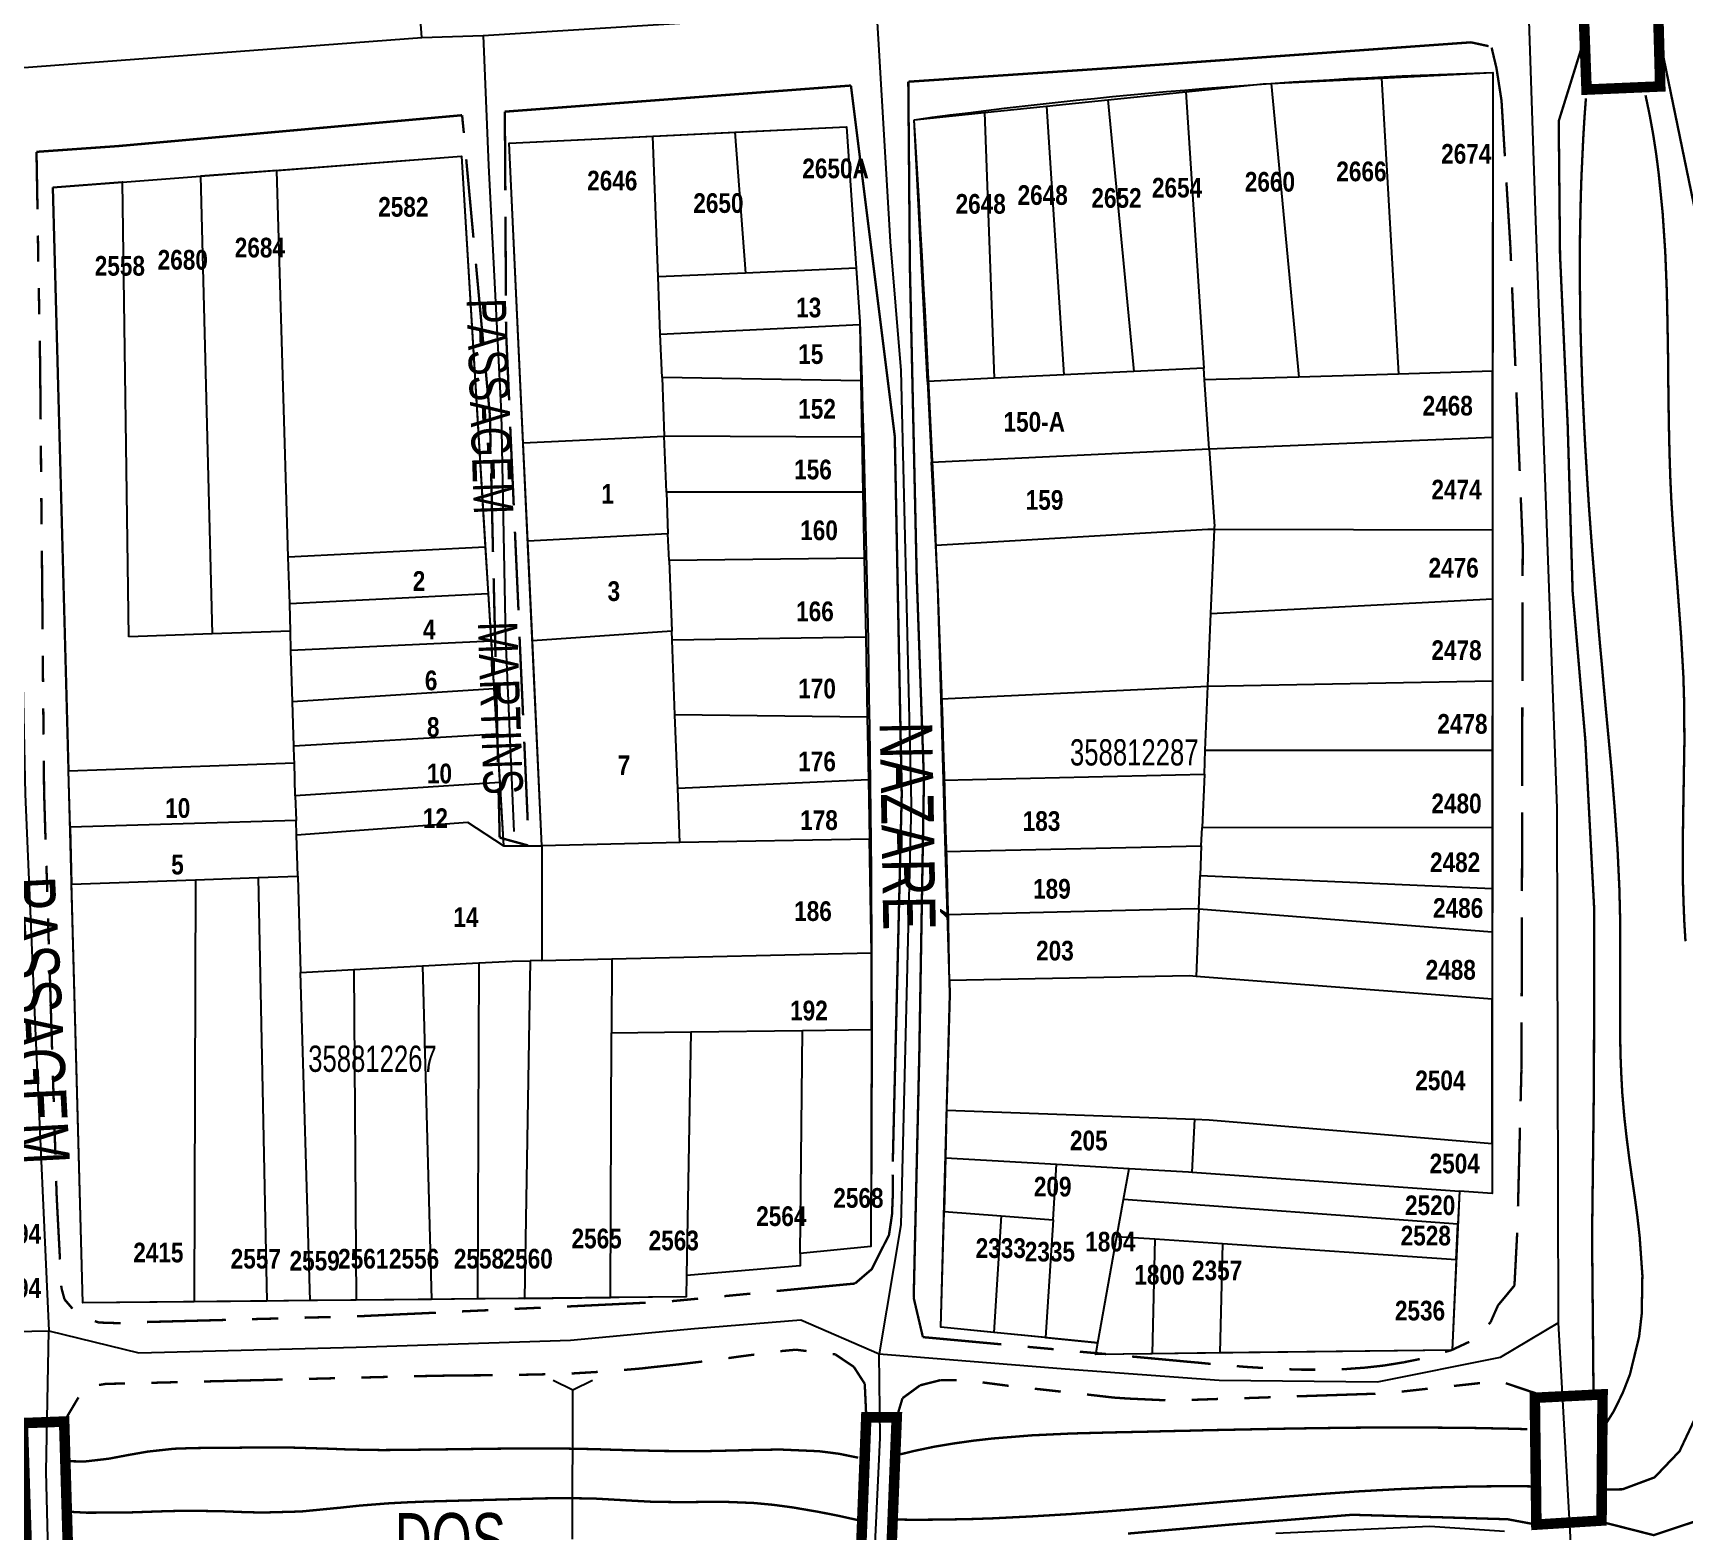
# Model space of a CAD drawing. Extents: x 201676 to 203188, y 4837754 to 4839005.
# Drawn here: x 202104.2 to 202229.9, y 4838520.7 to 4838634.8 of the extents above; entities that cross this region are included whole.
import ezdxf
from ezdxf.enums import TextEntityAlignment as Align

# ---------------------------------------------------------------- set-up
doc = ezdxf.new("R2010")
doc.units = 0
doc.header["$LTSCALE"] = 1.5
doc.header["$MEASUREMENT"] = 0
for name, pattern in [('PHANTOMX2', [5, 2.5, -0.5, 0.5, -0.5, 0.5, -0.5]), ('TRACO_11', [8, 3, -1, 3, -1]), ('TRACO_25', [8, 3, -1, 1, -1, 1, -1])]:
    doc.linetypes.add(name, pattern=pattern)
for name, color, linetype in [('CD-MALHA-LOTES', 40, 'CONTINUOUS'), ('CD_TXT_QUADRA', 7, 'CONTINUOUS'), ('HD-CURSO-PERENE', 170, 'CONTINUOUS'), ('RU-QUADRAS', 210, 'CONTINUOUS'), ('SV-EIXO-RUA-N-PAV', 6, 'CONTINUOUS'), ('SV-EIXO-RUA-PAV', 20, 'CONTINUOUS'), ('SV-ESTIVAS', 7, 'CONTINUOUS'), ('SV-PONTE-BUEIRO', 7, 'CONTINUOUS'), ('SV-RUA-NAO-PAV-S-GUIA-C-GUIA', 7, 'PHANTOMX2'), ('SV-RUA-PAVIM-S-GUIA-C-GUIA', 7, 'CONTINUOUS'), ('SV-TXT-RUA-N-PAV-S-GUIA-C-GUIA', 7, 'CONTINUOUS'), ('SV-TXT-RUA-PAV-S-GUIA-C-GUIA', 7, 'CONTINUOUS'), ('Th_NmrPort', 7, 'CONTINUOUS')]:
    doc.layers.add(name, color=color, linetype=linetype)
doc.styles.add('ARIAL', font='ARIAL.TTF')
doc.styles.get("Standard").update_dxf_attribs({"font": 'swisscbo.ttf'})

# ---------------------------------------------------------------- blocks, each defined once
blk = doc.blocks.new('COD045', base_point=(201519.89, 4838593.29))
at = {"layer": 'SV-ESTIVAS'}
blk.add_lwpolyline([(201520.638538, 4838591.792924), (201519.89, 4838593.29), (201520.638538, 4838594.792924)], dxfattribs=at)

msp = doc.modelspace()

# ---------------------------------------------------------------- linework, layer by layer
at = {"layer": 'CD-MALHA-LOTES', "linetype": 'Continuous'}
for p, q in [((202206.88, 4838631.38), (202215.36, 4838631.8)), ((202215.36, 4838631.8), (202215.35, 4838609.05)), ((202192, 4838630.33), (202197.87, 4838630.93)), ((202197.87, 4838630.93), (202198.48, 4838630.96)), ((202198.48, 4838630.96), (202206.88, 4838631.38)), ((202198.48, 4838630.96), (202200.59, 4838608.61)), ((202206.88, 4838631.38), (202208.19, 4838608.84)), ((202181.39, 4838629.24), (202186.04, 4838629.72)), ((202186.04, 4838629.72), (202192, 4838630.33)), ((202186.04, 4838629.72), (202188.03, 4838609.04)), ((202192, 4838630.33), (202193.36, 4838609.3)), ((202171.3, 4838628.21), (202176.66, 4838628.76)), ((202172.31, 4838608.28), (202171.3, 4838628.21)), ((202176.66, 4838628.76), (202181.39, 4838629.24)), ((202176.66, 4838628.76), (202177.4, 4838608.53)), ((202181.39, 4838629.24), (202182.7, 4838608.78)), ((202140.46, 4838626.43), (202151.4, 4838626.95)), ((202151.4, 4838626.95), (202157.65, 4838627.25)), ((202151.81, 4838616.24), (202151.4, 4838626.95)), ((202157.65, 4838627.25), (202166.15, 4838627.66)), ((202157.65, 4838627.25), (202158.47, 4838616.53)), ((202166.15, 4838627.66), (202166.89, 4838616.89)), ((202141.53, 4838603.6), (202140.46, 4838626.43)), ((202122.77, 4838624.34), (202116.98, 4838623.9)), ((202122.77, 4838624.34), (202136.83, 4838625.42)), ((202123.65, 4838594.9), (202122.77, 4838624.34)), ((202136.83, 4838625.42), (202138.65, 4838595.66)), ((202111.04, 4838623.45), (202105.72, 4838623.04)), ((202105.72, 4838623.04), (202106.92, 4838578.63)), ((202111.04, 4838623.45), (202116.98, 4838623.9)), ((202111.51, 4838588.83), (202111.04, 4838623.45)), ((202116.98, 4838623.9), (202117.86, 4838589.05)), ((202166.89, 4838616.89), (202158.47, 4838616.53)), ((202166.89, 4838616.89), (202167.17, 4838612.81)), ((202158.47, 4838616.53), (202151.81, 4838616.24)), ((202151.98, 4838611.88), (202151.81, 4838616.24)), ((202151.98, 4838611.88), (202167.17, 4838612.61)), ((202152.11, 4838608.58), (202151.98, 4838611.88)), ((202167.17, 4838612.81), (202167.17, 4838612.61)), ((202167.17, 4838612.61), (202167.25, 4838608.33)), ((202193.36, 4838609.3), (202188.03, 4838609.04)), ((202193.42, 4838608.4), (202193.36, 4838609.3)), ((202167.25, 4838608.33), (202152.11, 4838608.58)), ((202152.11, 4838608.58), (202152.28, 4838604.11)), ((202167.25, 4838608.33), (202167.33, 4838604.03)), ((202177.4, 4838608.53), (202172.31, 4838608.28)), ((202172.31, 4838608.28), (202172.62, 4838602.13)), ((202182.7, 4838608.78), (202177.4, 4838608.53)), ((202188.03, 4838609.04), (202182.7, 4838608.78)), ((202200.59, 4838608.61), (202193.42, 4838608.4)), ((202193.77, 4838603.14), (202193.42, 4838608.4)), ((202208.19, 4838608.84), (202200.59, 4838608.61)), ((202215.35, 4838609.05), (202208.19, 4838608.84)), ((202215.35, 4838604.03), (202215.35, 4838609.05)), ((202141.53, 4838603.6), (202152.28, 4838604.11)), ((202141.88, 4838596.12), (202141.53, 4838603.6)), ((202152.44, 4838599.84), (202152.28, 4838604.11)), ((202167.33, 4838604.03), (202152.28, 4838604.11)), ((202167.33, 4838604.03), (202167.41, 4838599.84)), ((202172.62, 4838602.13), (202193.77, 4838603.14)), ((202193.77, 4838603.14), (202215.35, 4838604.03)), ((202193.77, 4838603.14), (202194.17, 4838597.23)), ((202215.35, 4838604.03), (202215.33, 4838596.96)), ((202172.95, 4838595.79), (202172.62, 4838602.13)), ((202167.41, 4838599.84), (202152.44, 4838599.84)), ((202152.44, 4838599.84), (202152.56, 4838596.66)), ((202167.41, 4838599.84), (202167.51, 4838594.81)), ((202152.56, 4838596.66), (202141.88, 4838596.12)), ((202152.64, 4838594.63), (202152.56, 4838596.66)), ((202193.67, 4838597), (202172.95, 4838595.79)), ((202194.16, 4838597), (202193.67, 4838597)), ((202193.9, 4838590.6), (202194.16, 4838597)), ((202194.16, 4838597), (202194.17, 4838597.23)), ((202215.33, 4838596.96), (202194.16, 4838597)), ((202215.33, 4838596.96), (202215.33, 4838591.73)), ((202138.65, 4838595.66), (202123.65, 4838594.9)), ((202138.65, 4838595.66), (202138.87, 4838592.1)), ((202142.24, 4838588.53), (202141.88, 4838596.12)), ((202173.11, 4838592.62), (202172.95, 4838595.79)), ((202123.76, 4838591.33), (202123.65, 4838594.9)), ((202167.51, 4838594.81), (202152.64, 4838594.63)), ((202152.64, 4838594.63), (202152.85, 4838589.25)), ((202167.51, 4838594.81), (202167.62, 4838588.81)), ((202138.87, 4838592.1), (202123.76, 4838591.33)), ((202138.87, 4838592.1), (202139.09, 4838588.51)), ((202173.36, 4838584.11), (202173.11, 4838592.62)), ((202193.9, 4838590.6), (202215.33, 4838591.73)), ((202215.33, 4838591.73), (202215.33, 4838585.48)), ((202123.82, 4838589.27), (202123.76, 4838591.33)), ((202193.67, 4838585.07), (202193.9, 4838590.6)), ((202123.82, 4838589.27), (202117.86, 4838589.05)), ((202123.86, 4838587.78), (202123.82, 4838589.27)), ((202152.85, 4838589.25), (202142.24, 4838588.53)), ((202152.87, 4838588.57), (202152.85, 4838589.25)), ((202117.86, 4838589.05), (202111.51, 4838588.83)), ((202139.09, 4838588.51), (202123.86, 4838587.78)), ((202139.09, 4838588.51), (202139.31, 4838584.86)), ((202142.97, 4838572.92), (202142.24, 4838588.53)), ((202167.62, 4838588.81), (202152.87, 4838588.57)), ((202153.09, 4838582.88), (202152.87, 4838588.57)), ((202167.62, 4838588.81), (202167.73, 4838582.72)), ((202123.98, 4838583.87), (202123.86, 4838587.78)), ((202193.67, 4838585.07), (202215.33, 4838585.48)), ((202215.33, 4838585.48), (202215.32, 4838580.19)), ((202139.31, 4838584.86), (202123.98, 4838583.87)), ((202139.31, 4838584.86), (202139.52, 4838581.41)), ((202173.36, 4838584.11), (202193.67, 4838585.07)), ((202173.54, 4838577.92), (202173.36, 4838584.11)), ((202193.47, 4838580.19), (202193.67, 4838585.07)), ((202124.08, 4838580.49), (202123.98, 4838583.87)), ((202167.73, 4838582.72), (202153.09, 4838582.88)), ((202153.31, 4838577.28), (202153.09, 4838582.88)), ((202167.73, 4838582.72), (202167.82, 4838577.93)), ((202139.52, 4838581.41), (202124.08, 4838580.49)), ((202124.11, 4838579.59), (202124.08, 4838580.49)), ((202139.52, 4838581.41), (202139.75, 4838577.73)), ((202106.92, 4838578.63), (202124.12, 4838579.23)), ((202124.12, 4838579.23), (202124.11, 4838579.59)), ((202124.19, 4838576.72), (202124.12, 4838579.23)), ((202193.4, 4838578.37), (202193.47, 4838580.19)), ((202193.47, 4838580.19), (202215.32, 4838580.19)), ((202215.32, 4838580.19), (202215.32, 4838574.28)), ((202107.04, 4838574.34), (202106.92, 4838578.63)), ((202167.82, 4838577.93), (202153.31, 4838577.28)), ((202167.82, 4838577.93), (202167.9, 4838573.42)), ((202173.54, 4838577.92), (202193.4, 4838578.37)), ((202173.7, 4838572.49), (202173.54, 4838577.92)), ((202193.4, 4838578.37), (202193.23, 4838574.32)), ((202139.75, 4838577.73), (202124.19, 4838576.72)), ((202124.19, 4838576.72), (202124.25, 4838574.85)), ((202139.75, 4838577.73), (202140.04, 4838572.92)), ((202153.46, 4838573.16), (202153.31, 4838577.28)), ((202124.25, 4838574.85), (202107.04, 4838574.34)), ((202107.04, 4838574.34), (202107.15, 4838570)), ((202124.28, 4838573.73), (202124.25, 4838574.85)), ((202137.32, 4838574.69), (202124.28, 4838573.73)), ((202140.04, 4838572.92), (202137.32, 4838574.69)), ((202193.17, 4838572.92), (202193.23, 4838574.32)), ((202215.32, 4838574.28), (202193.23, 4838574.32)), ((202215.32, 4838574.28), (202215.32, 4838569.66)), ((202124.37, 4838570.59), (202124.28, 4838573.73)), ((202140.04, 4838572.92), (202142.97, 4838572.92)), ((202153.46, 4838573.16), (202142.97, 4838572.92)), ((202142.97, 4838572.92), (202142.97, 4838564.18)), ((202167.9, 4838573.42), (202153.46, 4838573.16)), ((202168.06, 4838564.76), (202167.9, 4838573.42)), ((202173.7, 4838572.49), (202193.17, 4838572.92)), ((202193.17, 4838572.92), (202193.08, 4838570.65)), ((202173.84, 4838567.68), (202173.7, 4838572.49)), ((202107.15, 4838570), (202116.6, 4838570.32)), ((202116.6, 4838570.32), (202116.5, 4838538.19)), ((202116.6, 4838570.32), (202121.36, 4838570.49)), ((202121.36, 4838570.49), (202124.37, 4838570.59)), ((202121.36, 4838570.49), (202122.02, 4838538.25)), ((202124.37, 4838570.59), (202124.58, 4838563.27)), ((202192.98, 4838568.12), (202193.08, 4838570.65)), ((202193.08, 4838570.65), (202215.32, 4838569.66)), ((202108.02, 4838538.11), (202107.15, 4838570)), ((202215.32, 4838569.66), (202215.32, 4838566.37)), ((202173.84, 4838567.68), (202192.63, 4838568.14)), ((202192.63, 4838568.14), (202192.98, 4838568.12)), ((202192.98, 4838568.12), (202192.77, 4838562.96)), ((202192.98, 4838568.12), (202215.32, 4838566.37)), ((202173.99, 4838562.66), (202173.84, 4838567.68)), ((202215.32, 4838566.37), (202215.32, 4838561.24)), ((202133.87, 4838563.77), (202138.15, 4838564)), ((202138.15, 4838564), (202138.06, 4838538.41)), ((202138.15, 4838564), (202140.7, 4838564.13)), ((202140.7, 4838564.13), (202142.07, 4838564.16)), ((202142.07, 4838564.16), (202141.65, 4838538.44)), ((202142.97, 4838564.18), (202142.07, 4838564.16)), ((202142.97, 4838564.18), (202148.28, 4838564.31)), ((202148.28, 4838564.31), (202148.26, 4838558.67)), ((202148.28, 4838564.31), (202168.06, 4838564.76)), ((202168.06, 4838558.93), (202168.06, 4838564.76)), ((202124.58, 4838563.27), (202128.65, 4838563.49)), ((202125.31, 4838538.28), (202124.58, 4838563.27)), ((202128.65, 4838563.49), (202133.87, 4838563.77)), ((202128.65, 4838563.49), (202128.82, 4838538.32)), ((202133.87, 4838563.77), (202134.55, 4838538.37)), ((202192.28, 4838563), (202173.99, 4838562.66)), ((202192.77, 4838562.96), (202192.28, 4838563)), ((202215.32, 4838561.24), (202192.77, 4838562.96)), ((202174.02, 4838561.59), (202173.78, 4838552.77)), ((202173.99, 4838562.66), (202174.02, 4838561.59)), ((202215.32, 4838550.24), (202215.32, 4838561.24)), ((202162.8, 4838558.86), (202168.06, 4838558.93)), ((202168.06, 4838558.93), (202168, 4838542.4)), ((202148.19, 4838538.51), (202148.26, 4838558.67)), ((202148.26, 4838558.67), (202154.31, 4838558.74)), ((202154.31, 4838558.74), (202153.97, 4838540.19)), ((202154.31, 4838558.74), (202162.8, 4838558.86)), ((202162.63, 4838541.86), (202162.8, 4838558.86)), ((202173.78, 4838552.77), (202173.69, 4838549.16)), ((202173.78, 4838552.77), (202192.67, 4838552.09)), ((202192.48, 4838548.07), (202192.67, 4838552.09)), ((202192.67, 4838552.09), (202193.76, 4838552.05)), ((202193.76, 4838552.05), (202215.32, 4838550.24)), ((202215.32, 4838550.24), (202215.32, 4838546.43)), ((202173.69, 4838549.16), (202173.58, 4838545.06)), ((202173.69, 4838549.16), (202182.15, 4838548.68)), ((202181.88, 4838544.44), (202182.15, 4838548.68)), ((202182.15, 4838548.68), (202187.67, 4838548.35)), ((202187.24, 4838545.97), (202187.67, 4838548.35)), ((202187.67, 4838548.35), (202192.2, 4838548.09)), ((202192.2, 4838548.09), (202192.48, 4838548.07)), ((202192.48, 4838548.07), (202212.82, 4838546.61)), ((202212.82, 4838546.61), (202212.7, 4838544.11)), ((202215.32, 4838546.43), (202212.82, 4838546.61)), ((202186.74, 4838543.17), (202187.24, 4838545.97)), ((202212.7, 4838544.11), (202187.24, 4838545.97)), ((202173.34, 4838536.27), (202173.58, 4838545.06)), ((202173.58, 4838545.06), (202177.93, 4838544.74)), ((202177.93, 4838544.74), (202177.37, 4838535.86)), ((202177.93, 4838544.74), (202181.88, 4838544.44)), ((202181.88, 4838544.44), (202181.31, 4838535.47)), ((202212.58, 4838541.4), (202212.7, 4838544.11)), ((202185.3, 4838535.06), (202186.74, 4838543.17)), ((202186.74, 4838543.17), (202189.63, 4838542.98)), ((202189.63, 4838542.98), (202189.43, 4838534.23)), ((202189.63, 4838542.98), (202194.77, 4838542.62)), ((202194.77, 4838542.62), (202194.58, 4838534.3)), ((202194.77, 4838542.62), (202212.58, 4838541.4)), ((202162.63, 4838541.86), (202162.62, 4838540.94)), ((202168, 4838542.4), (202162.63, 4838541.86)), ((202212.58, 4838541.4), (202212.26, 4838534.51)), ((202153.97, 4838540.19), (202153.94, 4838538.57)), ((202162.62, 4838540.94), (202153.97, 4838540.19)), ((202116.5, 4838538.19), (202108.02, 4838538.11)), ((202122.02, 4838538.25), (202116.5, 4838538.19)), ((202125.31, 4838538.28), (202122.02, 4838538.25)), ((202128.82, 4838538.32), (202125.31, 4838538.28)), ((202134.55, 4838538.37), (202128.82, 4838538.32)), ((202138.06, 4838538.41), (202134.55, 4838538.37)), ((202141.65, 4838538.44), (202138.06, 4838538.41)), ((202141.65, 4838538.44), (202148.19, 4838538.51)), ((202153.94, 4838538.57), (202148.19, 4838538.51)), ((202177.37, 4838535.86), (202173.34, 4838536.27)), ((202181.31, 4838535.47), (202177.37, 4838535.86)), ((202181.31, 4838535.47), (202185.3, 4838535.06)), ((202185.14, 4838534.18), (202185.3, 4838535.06)), ((202189.43, 4838534.23), (202185.14, 4838534.18)), ((202194.58, 4838534.3), (202189.43, 4838534.23)), ((202212.26, 4838534.51), (202194.58, 4838534.3))]:
    msp.add_line(p, q, dxfattribs=at)
msp.add_point((202111.04, 4838623.45), dxfattribs=at)
at = {"layer": 'HD-CURSO-PERENE', "const_width": 0.18}
for points in [[(202223.7, 4838528.46), (202224.56, 4838529.84), (202225.25, 4838531.24), (202225.8, 4838532.65), (202226.5, 4838535.52), (202226.7, 4838537.26), (202226.75, 4838540.2), (202226.54, 4838543.18), (202226.37, 4838544.67), (202226.17, 4838546.17), (202225.95, 4838547.68), (202225.74, 4838549.18), (202225.55, 4838550.69), (202225.38, 4838552.2), (202225.22, 4838554.07), (202225.14, 4838555.57), (202225.08, 4838557.07), (202225.06, 4838558.57), (202225.05, 4838561.57), (202225.06, 4838564.56), (202225.05, 4838567.56), (202225, 4838569.63), (202224.86, 4838572.62), (202224.65, 4838575.61), (202224.53, 4838577.11), (202224.41, 4838578.61), (202224.27, 4838580.1), (202224.13, 4838581.6), (202223.99, 4838583.09), (202223.8, 4838585.16), (202223.67, 4838586.66), (202223.53, 4838588.15), (202223.4, 4838589.65), (202223.15, 4838592.64), (202222.91, 4838595.63), (202222.69, 4838598.62), (202222.58, 4838600.32), (202222.49, 4838601.81), (202222.4, 4838603.31), (202222.32, 4838604.81), (202222.25, 4838606.31), (202222.18, 4838607.81), (202222.13, 4838609.31), (202222.08, 4838610.81), (202222.04, 4838612.31), (202222.01, 4838613.81), (202221.99, 4838616.35), (202222, 4838619.35), (202222.06, 4838622.35), (202222.11, 4838623.85), (202222.18, 4838625.35), (202222.25, 4838626.85), (202222.34, 4838628.35), (202222.45, 4838629.84)], [(202230.03, 4838565.65), (202229.94, 4838567.16), (202229.88, 4838568.67), (202229.83, 4838570.35), (202229.82, 4838571.85), (202229.83, 4838573.36), (202229.85, 4838574.86), (202229.9, 4838577.86), (202229.95, 4838580.85), (202229.93, 4838583.84), (202229.87, 4838585.85), (202229.7, 4838588.84), (202229.48, 4838591.83), (202229.37, 4838593.33), (202229.25, 4838594.82), (202229.14, 4838596.32), (202229.04, 4838597.82), (202228.95, 4838599.32), (202228.88, 4838600.84), (202228.83, 4838602.34), (202228.79, 4838603.84), (202228.76, 4838605.34), (202228.74, 4838606.84), (202228.72, 4838608.34), (202228.71, 4838609.84), (202228.66, 4838612.84), (202228.61, 4838615.16), (202228.49, 4838618.15), (202228.29, 4838621.14), (202227.99, 4838624.12), (202227.8, 4838625.61), (202227.57, 4838627.1), (202227.3, 4838628.59), (202226.99, 4838630.07)], [(202223.66, 4838523.89), (202225.24, 4838523.91), (202227.68, 4838524.82), (202229.58, 4838526.81), (202230.89, 4838529.59)], [(202169.86, 4838526.48), (202171.34, 4838526.84), (202172.82, 4838527.15), (202174.31, 4838527.4), (202175.79, 4838527.61), (202177.29, 4838527.78), (202180.27, 4838528.02), (202183.27, 4838528.16), (202186.27, 4838528.24), (202189.1, 4838528.3), (202190.6, 4838528.34), (202192.1, 4838528.37), (202193.6, 4838528.41), (202195.1, 4838528.44), (202196.6, 4838528.47), (202199.6, 4838528.53), (202201.49, 4838528.56), (202204.49, 4838528.6), (202207.49, 4838528.62), (202210.49, 4838528.61), (202211.99, 4838528.6), (202213.49, 4838528.59), (202214.99, 4838528.56), (202216.49, 4838528.53), (202217.99, 4838528.49)], [(202106.68, 4838526.05), (202108.18, 4838526.03), (202109.98, 4838526.24), (202111.46, 4838526.52), (202112.94, 4838526.78), (202114.95, 4838527), (202116.45, 4838527.05), (202117.95, 4838527.07), (202119.96, 4838527.08), (202121.46, 4838527.1), (202123.82, 4838527.09), (202126.82, 4838527), (202128.32, 4838526.94), (202130.73, 4838526.9), (202132.23, 4838526.91), (202133.73, 4838526.93), (202136.19, 4838526.96), (202139.19, 4838527), (202141.29, 4838527.02), (202142.79, 4838527.02), (202144.29, 4838527.02), (202146.95, 4838526.97), (202148.45, 4838526.92), (202149.95, 4838526.88), (202152.07, 4838526.83), (202155.07, 4838526.81), (202157.28, 4838526.86), (202158.78, 4838526.9), (202161.08, 4838526.94), (202164.07, 4838526.81), (202165.56, 4838526.62), (202167.04, 4838526.32)], [(202169.79, 4838521.61), (202171.29, 4838521.59), (202172.8, 4838521.6), (202174.3, 4838521.62), (202175.8, 4838521.65), (202177.3, 4838521.7), (202180.29, 4838521.85), (202183.29, 4838522.03), (202186.28, 4838522.25), (202189.09, 4838522.47), (202190.58, 4838522.59), (202192.07, 4838522.72), (202193.57, 4838522.85), (202195.06, 4838522.98), (202196.56, 4838523.1), (202199.55, 4838523.35), (202202.09, 4838523.54), (202205.08, 4838523.75), (202208.08, 4838523.92), (202211.07, 4838524.05), (202212.57, 4838524.09), (202214.07, 4838524.13), (202215.57, 4838524.14), (202217.08, 4838524.15), (202218.58, 4838524.13)], [(202106.8, 4838522.21), (202108.3, 4838522.13), (202111.3, 4838522.14), (202113.05, 4838522.2), (202114.55, 4838522.25), (202116.05, 4838522.28), (202118.65, 4838522.24), (202120.15, 4838522.18), (202121.65, 4838522.14), (202124.62, 4838522.22), (202127.6, 4838522.51), (202129.1, 4838522.67), (202131.25, 4838522.84), (202132.74, 4838522.92), (202134.24, 4838522.98), (202136.79, 4838523.05), (202139.79, 4838523.13), (202141.29, 4838523.17), (202143.09, 4838523.22), (202144.59, 4838523.24), (202146.9, 4838523.21), (202149.9, 4838523.04), (202151.39, 4838522.96), (202153.77, 4838522.93), (202155.27, 4838522.95), (202156.77, 4838522.96), (202159.08, 4838522.87), (202160.57, 4838522.73), (202162.06, 4838522.53), (202164.04, 4838522.19), (202165.51, 4838521.9), (202167.37, 4838521.49)]]:
    msp.add_lwpolyline(points, dxfattribs=at)
at = {"layer": 'RU-QUADRAS', "color": 6, "linetype": 'Continuous'}
for points in [[(202171.3, 4838628.21, -0.026163), (202215.36, 4838631.8), (202215.32, 4838546.43), (202212.82, 4838546.61), (202212.26, 4838534.51), (202185.14, 4838534.18), (202185.3, 4838535.06), (202173.34, 4838536.27), (202174.02, 4838561.59, 0.010748)], [(202105.72, 4838623.04), (202136.83, 4838625.42), (202140.04, 4838572.92), (202142.97, 4838572.92), (202140.46, 4838626.43), (202166.15, 4838627.66), (202167.17, 4838612.81, -0.010602), (202168, 4838542.4), (202162.63, 4838541.86), (202162.62, 4838540.94), (202153.97, 4838540.19), (202153.94, 4838538.57), (202108.02, 4838538.11)]]:
    msp.add_lwpolyline(points, format="xyb", close=True, dxfattribs=at)
at = {"layer": 'SV-EIXO-RUA-N-PAV'}
for points in [[(202103.26, 4838631.8), (202103.07, 4838624.28), (202103.16, 4838605.47), (202103.35, 4838590), (202103.63, 4838576.84), (202104.39, 4838559.02), (202105.41, 4838535.99)], [(201961.7, 4838518.24), (201965.39, 4838524.08), (201969.81, 4838529.56), (201974, 4838533.01), (201987.83, 4838532.47), (202014.57, 4838533.23), (202029.19, 4838533.01), (202047.72, 4838533.35), (202064.71, 4838534.29), (202066.05, 4838534.53), (202083.39, 4838535.55), (202105.41, 4838535.99), (202112.27, 4838534.3), (202128.82, 4838534.73), (202145.15, 4838535.28), (202154.57, 4838536.16), (202162.68, 4838536.82), (202168.65, 4838534.22), (202182.8, 4838533.09), (202194.52, 4838532.21), (202206.58, 4838532.1), (202215.95, 4838533.97), (202220.33, 4838536.6)], [(202108.68, 4838400.35), (202109.11, 4838421.9), (202108.05, 4838455.31), (202106.99, 4838489.25), (202105.42, 4838517.11), (202105.22, 4838525.26), (202105.41, 4838535.99)], [(202170.65, 4838398.64), (202171.41, 4838414.74), (202172.21, 4838450.54), (202170.35, 4838479.7), (202168.76, 4838502.77), (202168.35, 4838512.92), (202168.2, 4838517.05), (202168.71, 4838527.82), (202168.65, 4838534.22)], [(202198.83, 4838520.58), (202210.57, 4838521.1), (202216.26, 4838520.73)]]:
    msp.add_lwpolyline(points, dxfattribs=at)
at = {"layer": 'SV-EIXO-RUA-PAV'}
for points in [[(202133.82, 4838634.47), (202130.94, 4838673.46), (202129.13, 4838703.76), (202126.88, 4838745.74)], [(201754.17, 4838629.63), (201754.97, 4838629.6), (201836.2, 4838630.11), (201847.72, 4838628.58), (201973.39, 4838629.23), (202028.87, 4838628.83), (202048.87, 4838629.38), (202062.39, 4838629.86), (202081.6, 4838630.62), (202103.2, 4838632.16), (202133.82, 4838634.47), (202138.5, 4838634.62), (202168.44, 4838636.51), (202172.88, 4838636.89), (202217.95, 4838640.35), (202231.87, 4838640.66), (202278.72, 4838645.72), (202318.41, 4838649.42)], [(202217.95, 4838640.35), (202218.6, 4838620.5), (202220.23, 4838575.78), (202220.33, 4838536.6), (202221.31, 4838519.38)], [(202168.44, 4838636.51), (202169.47, 4838618.92), (202170.28, 4838609.1), (202170.76, 4838590.11), (202171.08, 4838576.1), (202170.3, 4838544.05), (202168.65, 4838534.22)], [(202138.5, 4838634.62), (202138.89, 4838624.72), (202139.86, 4838605.88), (202140.18, 4838588.66), (202140.82, 4838574.01)]]:
    msp.add_lwpolyline(points, dxfattribs=at)
at = {"layer": 'SV-ESTIVAS'}
msp.add_lwpolyline([(202145.3, 4838520.11), (202145.33, 4838531.45)], dxfattribs=at)
at = {"layer": 'SV-PONTE-BUEIRO', "const_width": 0.8}
for points in [[(202227.5, 4838652.77), (202228.11, 4838630.74), (202222.5, 4838630.5), (202221.69, 4838652.53)], [(202218.56, 4838530.88), (202218.68, 4838521.22), (202223.64, 4838521.53), (202223.72, 4838531.14)], [(202106.9, 4838518.56), (202106.59, 4838529.07), (202103.44, 4838528.95), (202103.78, 4838518.39)], [(202169.54, 4838518.41), (202169.98, 4838529.39), (202167.66, 4838529.39), (202167.23, 4838518.39)]]:
    msp.add_lwpolyline(points, close=True, dxfattribs=at)
at = {"layer": 'SV-RUA-NAO-PAV-S-GUIA-C-GUIA', "const_width": 0.18}
for points in [[(202104.49, 4838625.39), (202104.48, 4838625.76)], [(202104.56, 4838621.39), (202104.49, 4838625.39)], [(202104.62, 4838617.39), (202104.59, 4838619.39)], [(202104.69, 4838613.39), (202104.66, 4838615.39)], [(202104.76, 4838609.5), (202104.73, 4838611.39)], [(202104.76, 4838609.39), (202104.76, 4838609.5)], [(202104.8, 4838605.39), (202104.76, 4838609.39)], [(202104.83, 4838601.39), (202104.82, 4838603.39)], [(202104.87, 4838597.39), (202104.85, 4838599.39)], [(202104.95, 4838589.39), (202104.89, 4838595.39)], [(202104.98, 4838585.39), (202104.96, 4838587.39)], [(202105.02, 4838581.39), (202105, 4838583.39)], [(202105.06, 4838577.05), (202105.04, 4838579.39)], [(202105.08, 4838576.39), (202105.06, 4838577.05)], [(202105.17, 4838573.39), (202105.08, 4838576.39)], [(202105.3, 4838569.39), (202105.24, 4838571.39)], [(202105.42, 4838565.4), (202105.36, 4838567.39)], [(202105.67, 4838557.4), (202105.49, 4838563.4)], [(202105.8, 4838553.4), (202105.73, 4838555.4)], [(202105.92, 4838549.4), (202105.86, 4838551.4)], [(202106.02, 4838546.24), (202105.98, 4838547.4)], [(202106.06, 4838545.41), (202106.02, 4838546.24)], [(202106.27, 4838541.41), (202106.06, 4838545.41)], [(202106.38, 4838539.24), (202106.37, 4838539.41)], [(202106.6, 4838538.44), (202106.38, 4838539.24)], [(202158.84, 4838538.81), (202156.85, 4838538.62)], [(202166.8, 4838539.58), (202160.83, 4838539.01)], [(202106.62, 4838538.37), (202106.6, 4838538.44)], [(202107.22, 4838537.67), (202106.62, 4838538.37)], [(202138.88, 4838537.55), (202136.88, 4838537.46)], [(202142.88, 4838537.74), (202140.88, 4838537.65)], [(202150.87, 4838538.12), (202144.88, 4838537.83)], [(202154.86, 4838538.43), (202152.86, 4838538.24)], [(202215.51, 4838537.36), (202215.76, 4838537.92)], [(202109.23, 4838536.61), (202108.92, 4838536.72)], [(202109.9, 4838536.59), (202109.23, 4838536.61)], [(202110.78, 4838536.56), (202109.9, 4838536.59)], [(202110.9, 4838536.56), (202110.78, 4838536.56)], [(202118.9, 4838536.81), (202112.9, 4838536.65)], [(202122.9, 4838536.92), (202120.9, 4838536.87)], [(202126.89, 4838537.03), (202124.89, 4838536.98)], [(202129.07, 4838537.09), (202128.89, 4838537.09)], [(202129.89, 4838537.13), (202129.07, 4838537.09)], [(202134.89, 4838537.36), (202129.89, 4838537.13)], [(202215.04, 4838536.49), (202215.19, 4838536.63)], [(202215.19, 4838536.63), (202215.51, 4838537.36)], [(202171.97, 4838535.5), (202177.94, 4838534.95)], [(202212.22, 4838534.51), (202213.57, 4838535.14)], [(202158, 4838534.02), (202157.16, 4838533.9)], [(202158.15, 4838534.04), (202158, 4838534.02)], [(202159.14, 4838534.17), (202158.15, 4838534.04)], [(202162.29, 4838534.54), (202161.12, 4838534.43)], [(202163.11, 4838534.44), (202162.29, 4838534.54)], [(202165.29, 4838534.19), (202165.1, 4838534.21)], [(202165.96, 4838533.74), (202165.29, 4838534.19)], [(202166.71, 4838533.24), (202165.96, 4838533.74)], [(202179.94, 4838534.76), (202181.93, 4838534.58)], [(202183.92, 4838534.39), (202185.91, 4838534.21)], [(202187.9, 4838534.02), (202191.88, 4838533.65)], [(202208.58, 4838533.58), (202209.8, 4838533.83)], [(202211.73, 4838534.37), (202212.22, 4838534.51)], [(202131.22, 4838532.47), (202129.22, 4838532.42)], [(202133.68, 4838532.53), (202133.22, 4838532.52)], [(202134.22, 4838532.54), (202133.68, 4838532.53)], [(202134.9, 4838532.56), (202134.22, 4838532.54)], [(202135.22, 4838532.56), (202134.9, 4838532.56)], [(202136.41, 4838532.58), (202135.22, 4838532.56)], [(202137.22, 4838532.58), (202136.41, 4838532.58)], [(202137.92, 4838532.59), (202137.22, 4838532.58)], [(202138.22, 4838532.59), (202137.92, 4838532.59)], [(202139.22, 4838532.6), (202138.22, 4838532.59)], [(202142.44, 4838532.65), (202141.22, 4838532.63)], [(202143.22, 4838532.67), (202142.44, 4838532.65)], [(202145.4, 4838532.74), (202145.22, 4838532.73)], [(202146.22, 4838532.79), (202145.4, 4838532.74)], [(202147.22, 4838532.85), (202146.22, 4838532.79)], [(202150.51, 4838533.11), (202149.21, 4838533)], [(202151.2, 4838533.19), (202150.51, 4838533.11)], [(202153.43, 4838533.43), (202151.2, 4838533.19)], [(202154.18, 4838533.52), (202153.43, 4838533.43)], [(202154.92, 4838533.61), (202154.18, 4838533.52)], [(202155.17, 4838533.64), (202154.92, 4838533.61)], [(202166.76, 4838533.16), (202166.71, 4838533.24)], [(202167.54, 4838531.95), (202166.76, 4838533.16)], [(202191.88, 4838533.65), (202192.08, 4838533.63)], [(202192.08, 4838533.63), (202192.88, 4838533.56)], [(202192.88, 4838533.56), (202193.58, 4838533.49)], [(202193.58, 4838533.49), (202193.88, 4838533.46)], [(202195.87, 4838533.29), (202196.57, 4838533.23)], [(202196.57, 4838533.23), (202197.86, 4838533.15)], [(202199.86, 4838533.05), (202200.86, 4838533.02)], [(202200.86, 4838533.02), (202201.08, 4838533.02)], [(202201.08, 4838533.02), (202201.86, 4838533.02)], [(202203.86, 4838533.06), (202204.09, 4838533.06)], [(202204.09, 4838533.06), (202204.86, 4838533.12)], [(202204.86, 4838533.12), (202205.59, 4838533.17)], [(202205.59, 4838533.17), (202206.85, 4838533.31)], [(202206.85, 4838533.31), (202207.09, 4838533.34)], [(202207.09, 4838533.34), (202207.84, 4838533.46)], [(202207.84, 4838533.46), (202208.58, 4838533.58)], [(202109.76, 4838531.94), (202109.24, 4838531.85)], [(202110.23, 4838531.95), (202109.76, 4838531.94)], [(202111.23, 4838531.97), (202110.23, 4838531.95)], [(202115.23, 4838532.07), (202113.23, 4838532.02)], [(202123.22, 4838532.27), (202117.23, 4838532.12)], [(202127.22, 4838532.37), (202125.22, 4838532.32)], [(202167.57, 4838531.39), (202167.54, 4838531.95)], [(202167.66, 4838529.39), (202167.57, 4838531.39)], [(202170.42, 4838530.85), (202171.61, 4838531.72)], [(202171.61, 4838531.72), (202171.76, 4838531.83)], [(202171.76, 4838531.83), (202172.55, 4838532.03)], [(202172.55, 4838532.03), (202173.29, 4838532.22)], [(202173.29, 4838532.22), (202174.53, 4838532.23)], [(202176.51, 4838532.05), (202177.51, 4838531.92)], [(202177.51, 4838531.92), (202178.12, 4838531.84)], [(202178.12, 4838531.84), (202178.34, 4838531.81)], [(202178.34, 4838531.81), (202178.5, 4838531.79)], [(202180.49, 4838531.57), (202182.47, 4838531.35)], [(202200.44, 4838530.99), (202206.43, 4838531.19)], [(202208.42, 4838531.35), (202210.41, 4838531.57)], [(202212.4, 4838531.78), (202214.39, 4838532)], [(202216.35, 4838531.99), (202218.25, 4838531.35)], [(202218.25, 4838531.35), (202218.62, 4838531.23)], [(202107.68, 4838530.91), (202106.66, 4838529.19)], [(202169.98, 4838529.39), (202170.27, 4838530.35)], [(202170.27, 4838530.35), (202170.42, 4838530.85)], [(202184.46, 4838531.13), (202186.45, 4838530.9)], [(202186.45, 4838530.9), (202186.57, 4838530.89)], [(202186.57, 4838530.89), (202187.45, 4838530.83)], [(202187.45, 4838530.83), (202187.61, 4838530.82)], [(202187.61, 4838530.82), (202190.44, 4838530.69)], [(202192.44, 4838530.72), (202194.44, 4838530.79)], [(202196.44, 4838530.85), (202198.44, 4838530.92)], [(202106.66, 4838529.19), (202106.59, 4838529.07)], [(202106.59, 4838529.07), (202106.59, 4838529.07)]]:
    msp.add_lwpolyline(points, dxfattribs=at)
at = {"layer": 'SV-RUA-NAO-PAV-S-GUIA-C-GUIA', "linetype": 'TRACO_25', "const_width": 0.18, "flags": 128}
msp.add_lwpolyline([(202218.68, 4838521.22), (202216.49, 4838521.63), (202212.09, 4838521.76), (202204.65, 4838521.97), (202195.42, 4838521.23), (202187.59, 4838520.54)], dxfattribs=at)
at = {"layer": 'SV-RUA-PAVIM-S-GUIA-C-GUIA', "linetype": 'TRACO_11', "const_width": 0.18, "flags": 128}
for points in [[(202223.03, 4838531.1), (202222.92, 4838543.17), (202223.06, 4838554.82), (202223.09, 4838567.93), (202222.41, 4838580.91), (202221.44, 4838592.25), (202221.06, 4838605.02), (202220.48, 4838617.91), (202220.38, 4838628.1), (202222.35, 4838634.43)], [(202228, 4838634.69), (202231.28, 4838618.77), (202232.7, 4838592.43), (202233.61, 4838568.44), (202234.3, 4838547.5), (202235.36, 4838530.41), (202234.99, 4838526.41), (202231.65, 4838521.76), (202227.61, 4838520.42), (202223.64, 4838521.43)]]:
    msp.add_lwpolyline(points, dxfattribs=at)
at = {"layer": 'SV-RUA-PAVIM-S-GUIA-C-GUIA', "const_width": 0.18}
for points in [[(202213.7, 4838634.1), (202187.76, 4838632.24)], [(202215.04, 4838633.81), (202213.7, 4838634.1)], [(202216.02, 4838629.7), (202215.64, 4838632.14), (202215.27, 4838633.7)], [(202187.76, 4838632.24), (202170.86, 4838631.1)], [(202166.49, 4838630.81), (202140.14, 4838628.82)], [(202169.83, 4838604.1), (202166.49, 4838630.81)], [(202170.86, 4838631.1), (202170.98, 4838616.99)], [(202216.04, 4838629.42), (202216.02, 4838629.7)], [(202216.28, 4838625.43), (202216.04, 4838629.42)], [(202136.89, 4838628.55), (202110.7, 4838626.2)], [(202136.92, 4838628.19), (202136.89, 4838628.55)], [(202137.02, 4838627.2), (202136.92, 4838628.19)], [(202140.14, 4838628.82), (202140.18, 4838622.82)], [(202110.7, 4838626.2), (202104.48, 4838625.76)], [(202137.75, 4838619.23), (202137.2, 4838625.2)], [(202216.7, 4838618.55), (202216.4, 4838623.43)], [(202140.19, 4838620.82), (202140.22, 4838614.82)], [(202216.7, 4838618.44), (202216.7, 4838618.55)], [(202216.75, 4838617.44), (202216.7, 4838618.44)], [(202138.49, 4838611.26), (202137.94, 4838617.24)], [(202170.98, 4838616.99), (202171.5, 4838593.46)], [(202217.08, 4838609.45), (202216.83, 4838615.44)], [(202140.23, 4838612.82), (202140.24, 4838611.92)], [(202140.24, 4838611.92), (202140.47, 4838606.83)], [(202139, 4838605.73), (202138.67, 4838609.27)], [(202217.41, 4838601.46), (202217.16, 4838607.45)], [(202139.01, 4838605.29), (202139, 4838605.73)], [(202139.06, 4838603.29), (202139.01, 4838605.29)], [(202140.55, 4838604.83), (202140.82, 4838598.83)], [(202170.36, 4838576.84), (202169.83, 4838604.1)], [(202139.24, 4838595.29), (202139.1, 4838601.29)], [(202217.64, 4838595.86), (202217.49, 4838599.46)], [(202140.91, 4838596.84), (202141.18, 4838590.84)], [(202217.63, 4838593.46), (202217.64, 4838595.46)], [(202217.64, 4838595.46), (202217.64, 4838595.86)], [(202139.43, 4838587.29), (202139.29, 4838593.29)], [(202171.5, 4838593.46), (202172.05, 4838577.93)], [(202217.62, 4838585.46), (202217.63, 4838591.46)], [(202141.26, 4838588.84), (202141.53, 4838582.85)], [(202139.62, 4838579.29), (202139.48, 4838585.29)], [(202217.6, 4838577.46), (202217.61, 4838583.46)], [(202141.62, 4838580.85), (202141.88, 4838574.86)], [(202172.05, 4838577.93), (202171.7, 4838557.23)], [(202139.75, 4838573.54), (202139.66, 4838577.3)], [(202169.68, 4838548.86), (202170.36, 4838576.84)], [(202217.59, 4838573.44), (202217.59, 4838575.46)], [(202139.98, 4838573.47), (202139.75, 4838573.54)], [(202141.91, 4838572.94), (202139.98, 4838573.47)], [(202217.59, 4838572.46), (202217.59, 4838573.44)], [(202217.58, 4838569.46), (202217.59, 4838572.46)], [(202217.56, 4838561.46), (202217.57, 4838567.46)], [(202217.54, 4838555.88), (202217.55, 4838559.46)], [(202171.7, 4838557.23), (202171.27, 4838538.49)], [(202217.48, 4838553.46), (202217.53, 4838555.46)], [(202217.53, 4838555.46), (202217.54, 4838555.88)], [(202217.28, 4838545.46), (202217.43, 4838551.46)], [(202166.8, 4838539.58), (202168.07, 4838540.67), (202169.39, 4838543.28), (202169.62, 4838544.84), (202169.68, 4838546.34), (202169.67, 4838547.87)], [(202217.01, 4838539.43), (202217.22, 4838543.46)], [(202216.4, 4838538.69), (202217.01, 4838539.43)], [(202171.27, 4838538.49), (202171.97, 4838535.5)], [(202215.76, 4838537.92), (202216.4, 4838538.69)]]:
    msp.add_lwpolyline(points, dxfattribs=at)

# ---------------------------------------------------------------- block references
at = {"layer": 'SV-ESTIVAS', "rotation": 90}
msp.add_blockref('COD045', (202145.33, 4838531.45, 3.38), dxfattribs=at)

# ---------------------------------------------------------------- texts
at = {"layer": 'CD_TXT_QUADRA', "linetype": 'Continuous', "style": 'ARIAL', "width": 0.7}
for s, p in [('358812287', (202183.17, 4838579.03)), ('358812267', (202125.17, 4838555.7))]:
    msp.add_text(s, height=2, dxfattribs=at).set_placement(p)
at = {"layer": 'SV-TXT-RUA-N-PAV-S-GUIA-C-GUIA', "style": 'ARIAL', "width": 0.7}
msp.add_text('PASSAGEM', height=4, rotation=273, dxfattribs=at).set_placement((202101.89, 4838570.46))
msp.add_text('DOS', height=4, dxfattribs=at).set_placement((202131.75, 4838518.1))
at = {"layer": 'SV-TXT-RUA-PAV-S-GUIA-C-GUIA', "style": 'ARIAL', "width": 0.7}
for s, height, rotation, p in [('PASSAGEM          MARTINS', 3, 272, (202137.22, 4838614.55)), ('NAZARÉ', 4, 271, (202168.68, 4838582.33))]:
    msp.add_text(s, height=height, rotation=rotation, dxfattribs=at).set_placement(p)
at = {"layer": 'Th_NmrPort', "color": 1}
for s, p in [('2674', (202211.43, 4838625.61)), ('2646', (202146.41, 4838623.57)), ('2650A', (202162.79, 4838624.5)), ('2666', (202203.45, 4838624.27)), ('2648', (202179.18, 4838622.47)), ('2652', (202184.8, 4838622.25)), ('2654', (202189.41, 4838623.03)), ('2660', (202196.48, 4838623.48)), ('2582', (202130.5, 4838621.57)), ('2650', (202154.49, 4838621.86)), ('2648', (202174.46, 4838621.8)), ('2684', (202119.58, 4838618.47)), ('2680', (202113.71, 4838617.54)), ('2558', (202108.92, 4838617.08)), ('13', (202162.32, 4838613.91)), ('15', (202162.48, 4838610.36)), ('152', (202162.48, 4838606.19)), ('2468', (202210.02, 4838606.43)), ('150-A', (202178.11, 4838605.2)), ('156', (202162.17, 4838601.57)), ('1', (202147.49, 4838599.72)), ('2474', (202210.69, 4838600.04)), ('159', (202179.8, 4838599.25)), ('160', (202162.63, 4838596.94)), ('2476', (202210.47, 4838594.09)), ('2', (202133.13, 4838593.08)), ('3', (202147.96, 4838592.31)), ('166', (202162.32, 4838590.77)), ('4', (202133.9, 4838589.38)), ('2478', (202210.69, 4838587.81)), ('6', (202134.05, 4838585.51)), ('170', (202162.48, 4838584.89)), ('2478', (202211.14, 4838582.2)), ('8', (202134.21, 4838581.96)), ('10', (202134.21, 4838578.42)), ('7', (202148.73, 4838579.05)), ('176', (202162.48, 4838579.34)), ('10', (202114.28, 4838575.79)), ('2480', (202210.69, 4838576.14)), ('12', (202133.9, 4838575.02)), ('178', (202162.63, 4838574.87)), ('183', (202179.57, 4838574.8)), ('5', (202114.74, 4838571.48)), ('2482', (202210.58, 4838571.66)), ('189', (202180.36, 4838569.64)), ('14', (202136.22, 4838567.48)), ('186', (202162.17, 4838567.94)), ('2486', (202210.81, 4838568.18)), ('203', (202180.59, 4838564.93)), ('2488', (202210.25, 4838563.47)), ('192', (202161.86, 4838560.37)), ('2504', (202209.46, 4838555.05)), ('205', (202183.17, 4838550.47)), ('2504', (202210.55, 4838548.72)), ('209', (202180.42, 4838546.96)), ('2568', (202165.15, 4838546.1)), ('2564', (202159.28, 4838544.71)), ('2520', (202208.68, 4838545.54)), ('2694', (202101.01, 4838543.37)), ('2528', (202208.35, 4838543.23)), ('2415', (202111.85, 4838541.94)), ('2565', (202145.22, 4838543.01)), ('2563', (202151.09, 4838542.86)), ('2333', (202175.99, 4838542.28)), ('2335', (202179.73, 4838542.01)), ('1804', (202184.33, 4838542.77)), ('2557', (202119.27, 4838541.47)), ('2559', (202123.75, 4838541.32)), ('2561', (202127.45, 4838541.47)), ('2556', (202131.32, 4838541.47)), ('2558', (202136.26, 4838541.47)), ('2560', (202139.97, 4838541.47)), ('2357', (202192.46, 4838540.58)), ('1800', (202188.07, 4838540.25)), ('2694', (202101.01, 4838539.24)), ('2536', (202207.91, 4838537.52))]:
    msp.add_text(s, height=1.5, dxfattribs=at).set_placement(p, align=Align.MIDDLE_LEFT)

doc.saveas('drawing.dxf')
